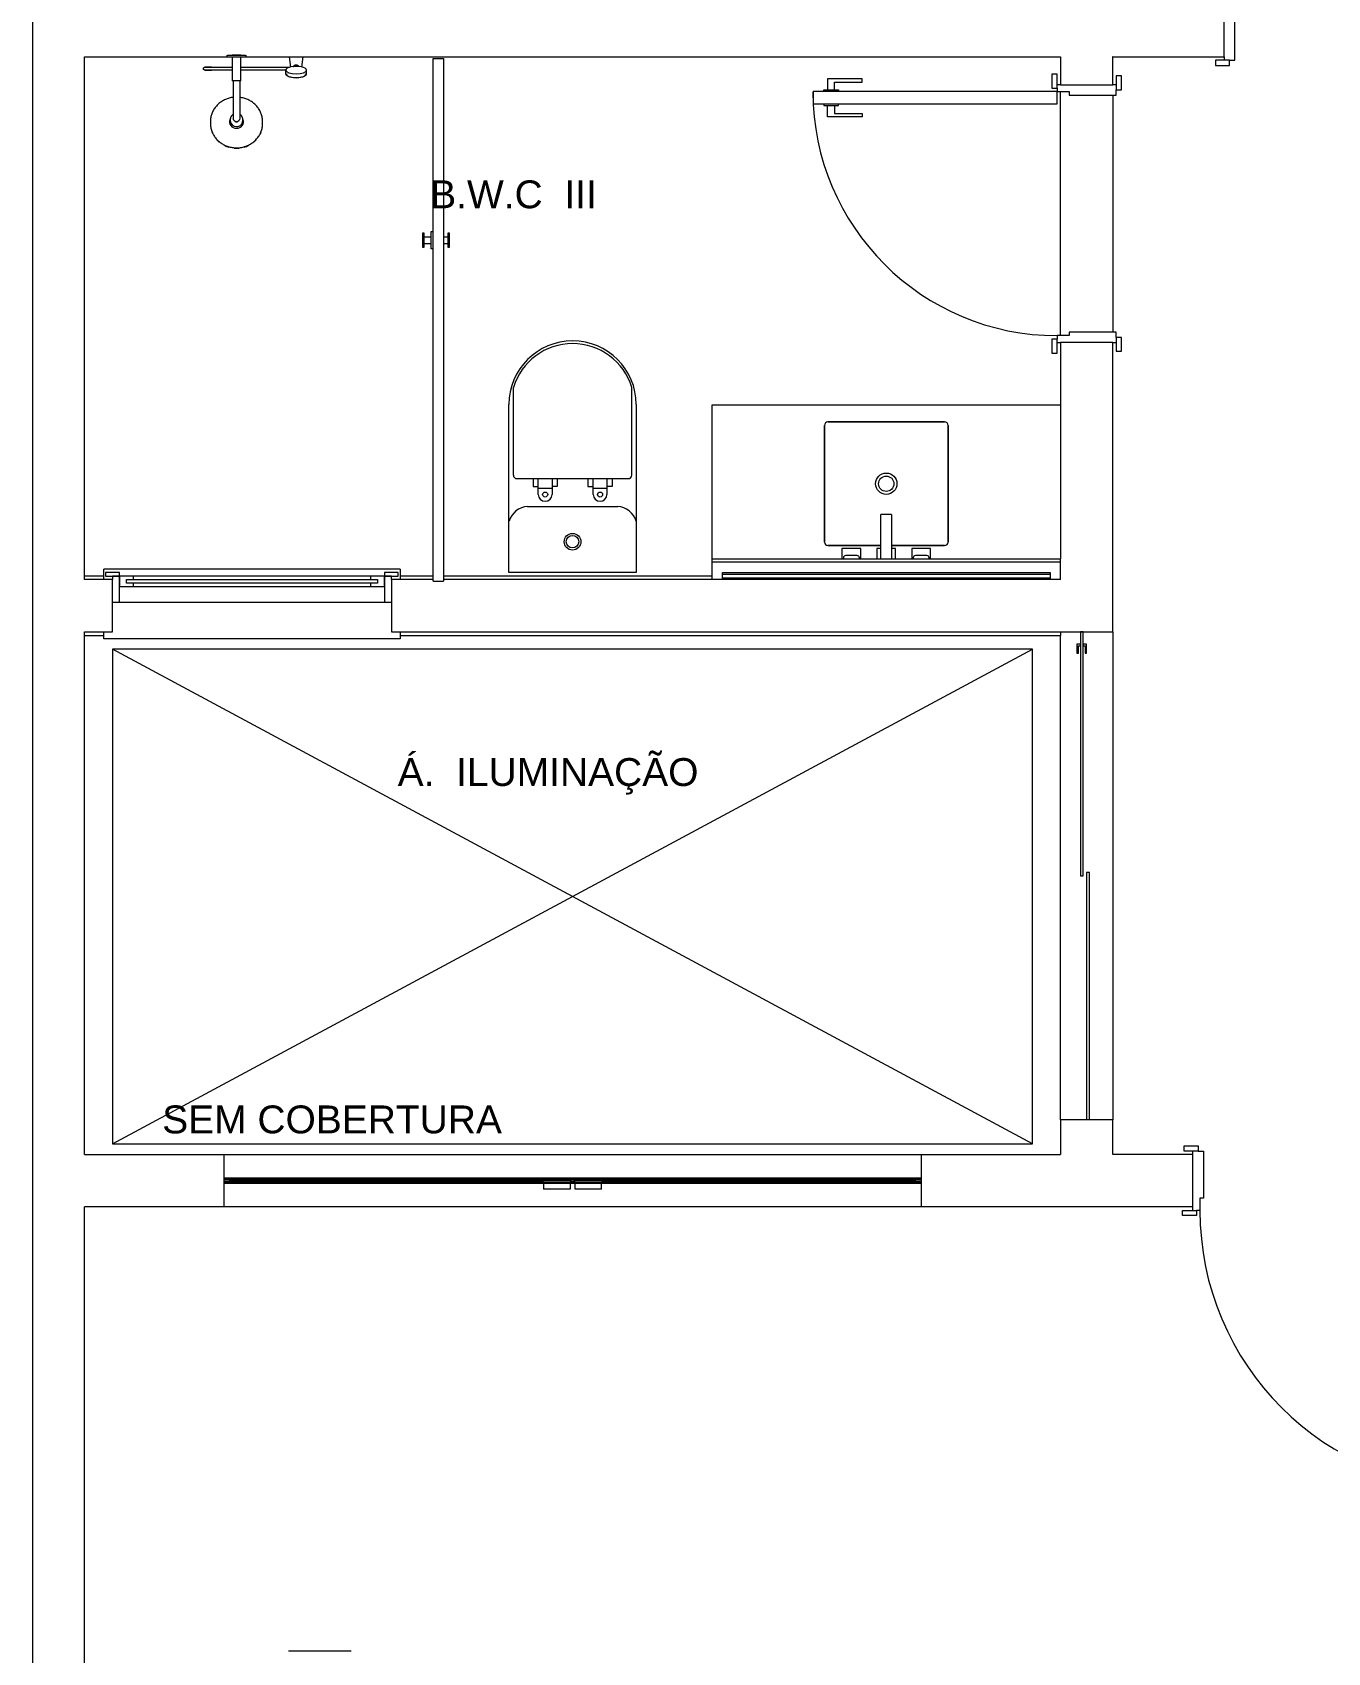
# Model space of a CAD drawing. Header units: millimetres. Extents: x 586.5 to 618.3, y 239.1 to 272.6.
# Drawn here: x 586.497 to 590.213, y 262.182 to 266.83 of the extents above; entities that cross this region are included whole.
import ezdxf

# ---------------------------------------------------------------- set-up
doc = ezdxf.new("R2010")
doc.units = ezdxf.units.MM
doc.header["$LTSCALE"] = 75
doc.linetypes.add('HIDDEN', pattern=[0.375, 0.25, -0.125])
for name, color, linetype, lineweight in [('A Arquitetura LRZ', 252, 'Continuous', 9), ('A Cumbuca LRZ', 254, 'HIDDEN', 9), ('A Esquadrias LRZ', 252, 'Continuous', 9), ('A Mobiliário LRZ', 253, 'Continuous', 9), ('A Projeção LRZ', 253, 'HIDDEN', 9)]:
    doc.layers.add(name, color=color, linetype=linetype, lineweight=lineweight)
doc.styles.add('R80', font='arial.ttf')

msp = doc.modelspace()

# ---------------------------------------------------------------- linework, layer by layer
at = {"layer": 'A Arquitetura LRZ'}
for p, q in [((586.4965, 272.5654), (586.4965, 240.1554)), ((589.9165, 266.7604), (589.9165, 266.9104)), ((586.6465, 265.2604), (586.6465, 266.7604)), ((586.6465, 266.7604), (587.056, 266.7604)), ((587.1084, 266.7604), (589.4465, 266.7604)), ((589.4465, 266.7604), (589.4465, 266.6804)), ((589.5965, 266.7604), (589.5955, 266.7604)), ((589.5965, 266.7604), (589.9165, 266.7604)), ((589.5965, 266.6804), (589.5965, 266.7604)), ((589.4465, 266.6804), (589.5965, 266.6804)), ((589.5965, 265.9404), (589.4465, 265.9404)), ((589.4465, 265.9404), (589.4465, 265.3204)), ((589.5965, 265.1104), (589.5965, 265.9404)), ((586.7015, 265.2704), (586.6465, 265.2704)), ((586.7265, 265.2604), (586.6465, 265.2604)), ((586.6465, 265.2604), (586.6465, 265.2594)), ((586.7265, 265.1104), (586.7265, 265.2604)), ((587.6465, 265.2604), (587.5265, 265.2604)), ((587.5265, 265.2604), (587.5265, 265.1104)), ((587.6465, 265.2704), (587.5515, 265.2704)), ((588.4465, 265.2704), (587.6765, 265.2704)), ((588.4465, 265.2604), (587.6765, 265.2604)), ((586.6465, 263.6104), (586.6465, 265.1104)), ((586.6465, 265.1104), (586.7265, 265.1104)), ((586.6465, 265.1004), (586.7015, 265.1004)), ((587.5265, 265.1104), (589.5965, 265.1104)), ((587.5515, 265.1004), (589.4465, 265.1004)), ((589.4465, 265.1114), (589.4465, 265.1104)), ((589.4465, 265.1104), (589.4465, 265.1004)), ((589.5965, 263.7104), (589.4465, 263.7104)), ((589.4465, 263.7104), (589.4465, 263.6104)), ((589.5965, 263.6104), (589.5965, 263.7104)), ((586.6465, 263.6104), (589.4465, 263.6104)), ((587.0465, 263.5434), (587.0465, 263.6104)), ((589.0465, 263.6104), (589.0465, 263.5434)), ((589.8265, 263.6104), (589.5965, 263.6104)), ((589.8265, 263.4604), (589.8265, 263.6104)), ((587.0465, 263.5354), (587.0465, 263.5394)), ((589.0465, 263.5394), (589.0465, 263.5354)), ((587.0465, 263.4604), (587.0465, 263.5274)), ((589.0465, 263.5274), (589.0465, 263.4604)), ((586.6465, 259.2604), (586.6465, 263.4604)), ((589.8265, 263.4604), (586.6465, 263.4604))]:
    msp.add_line(p, q, dxfattribs=at)
at = {"layer": 'A Esquadrias LRZ'}
for p, q in [((589.9465, 266.7504), (589.9465, 266.8854)), ((589.9315, 266.7504), (589.8915, 266.7504)), ((589.8915, 266.7504), (589.8915, 266.7354)), ((589.9165, 266.7604), (589.9165, 266.7504)), ((589.9315, 266.7354), (589.9315, 266.7504)), ((589.9315, 266.7504), (589.9465, 266.7504)), ((588.8773, 266.6973), (588.7783, 266.6973)), ((588.7783, 266.6973), (588.7783, 266.6655)), ((588.8773, 266.6879), (588.8773, 266.6973)), ((589.4365, 266.7104), (589.4215, 266.7104)), ((589.4215, 266.7104), (589.4215, 266.6704)), ((589.4365, 266.6704), (589.4365, 266.7104)), ((589.6215, 266.7054), (589.6065, 266.7054)), ((589.6065, 266.7054), (589.6065, 266.6654)), ((589.6215, 266.6654), (589.6215, 266.7054)), ((589.8915, 266.7354), (589.9315, 266.7354)), ((589.4365, 266.6604), (588.7365, 266.6604)), ((588.7365, 266.6604), (588.7365, 266.6254)), ((588.7673, 266.6604), (588.7673, 266.6655)), ((588.7673, 266.6655), (588.7883, 266.6655)), ((588.7883, 266.6655), (588.8093, 266.6655)), ((588.7983, 266.6655), (588.7983, 266.6879)), ((588.7983, 266.6879), (588.8773, 266.6879)), ((588.8093, 266.6655), (588.8093, 266.6604)), ((589.4215, 266.6704), (589.4365, 266.6704)), ((589.4465, 266.6804), (589.4365, 266.6804)), ((589.4365, 266.6704), (589.4365, 266.6604)), ((589.4365, 266.6254), (589.4365, 266.6604)), ((589.4365, 266.6604), (589.4715, 266.6604)), ((589.4465, 265.9604), (589.4465, 266.6604)), ((589.4715, 266.6604), (589.4715, 266.6504)), ((589.4715, 266.6504), (589.6065, 266.6504)), ((589.5965, 266.6504), (589.5965, 265.9704)), ((589.6065, 266.6804), (589.5969, 266.6804)), ((589.6065, 266.6654), (589.6215, 266.6654)), ((589.6065, 266.6504), (589.6065, 266.6654)), ((588.7365, 266.6254), (589.4365, 266.6254)), ((588.7673, 266.6254), (588.7673, 266.6203)), ((588.7673, 266.6203), (588.7883, 266.6203)), ((588.7783, 266.5885), (588.7783, 266.6203)), ((588.7883, 266.6203), (588.8093, 266.6203)), ((588.7983, 266.6203), (588.7983, 266.5979)), ((588.8093, 266.6203), (588.8093, 266.6254)), ((588.8773, 266.5885), (588.7783, 266.5885)), ((588.7983, 266.5979), (588.8773, 266.5979)), ((588.8773, 266.5979), (588.8773, 266.5885)), ((589.4715, 265.9604), (589.4365, 265.9604)), ((589.4365, 265.9604), (589.4365, 265.9504)), ((589.6065, 265.9704), (589.4715, 265.9704)), ((589.4715, 265.9704), (589.4715, 265.9604)), ((589.6065, 265.9554), (589.6065, 265.9704)), ((589.6215, 265.9554), (589.6065, 265.9554)), ((589.6065, 265.9554), (589.6065, 265.9154)), ((589.6215, 265.9154), (589.6215, 265.9554)), ((589.4215, 265.9504), (589.4215, 265.9104)), ((589.4365, 265.9504), (589.4215, 265.9504)), ((589.4215, 265.9104), (589.4365, 265.9104)), ((589.4365, 265.9104), (589.4365, 265.9504)), ((589.4365, 265.9404), (589.4465, 265.9404)), ((589.5969, 265.9404), (589.6065, 265.9404)), ((589.6065, 265.9154), (589.6215, 265.9154)), ((586.7465, 265.2804), (586.7065, 265.2804)), ((586.7065, 265.2804), (586.7065, 265.2704)), ((586.7065, 265.2704), (586.7465, 265.2704)), ((586.7265, 265.2704), (586.7265, 265.2604)), ((586.7465, 265.2704), (586.7265, 265.2704)), ((586.7465, 265.2704), (586.7465, 265.2804)), ((586.7465, 265.2704), (586.7465, 265.2404)), ((586.7865, 265.2704), (586.7465, 265.2704)), ((586.7465, 265.1954), (586.7465, 265.2704)), ((586.7665, 265.2504), (586.7665, 265.2604)), ((586.7665, 265.2604), (586.7865, 265.2604)), ((586.7865, 265.2604), (586.7865, 265.2704)), ((587.4665, 265.2704), (586.7865, 265.2704)), ((586.7865, 265.2604), (587.4665, 265.2604)), ((587.5065, 265.2704), (587.4665, 265.2704)), ((587.4665, 265.2704), (587.4665, 265.2604)), ((587.4665, 265.2604), (587.4865, 265.2604)), ((587.4865, 265.2604), (587.4865, 265.2504)), ((587.5465, 265.2804), (587.5065, 265.2804)), ((587.5065, 265.2804), (587.5065, 265.2704)), ((587.5065, 265.2404), (587.5065, 265.2704)), ((587.5265, 265.2704), (587.5065, 265.2704)), ((587.5065, 265.2704), (587.5065, 265.1954)), ((587.5065, 265.2704), (587.5465, 265.2704)), ((587.5265, 265.2604), (587.5265, 265.2704)), ((587.5465, 265.2704), (587.5465, 265.2804)), ((586.7465, 265.2404), (586.7865, 265.2404)), ((586.7865, 265.2504), (586.7665, 265.2504)), ((586.7865, 265.2404), (586.7865, 265.2504)), ((587.4665, 265.2504), (586.7865, 265.2504)), ((586.7865, 265.2404), (587.4665, 265.2404)), ((587.4865, 265.2504), (587.4665, 265.2504)), ((587.4665, 265.2504), (587.4665, 265.2404)), ((587.4665, 265.2404), (587.5065, 265.2404)), ((586.7265, 265.1954), (586.7465, 265.1954)), ((586.7465, 265.1954), (587.5065, 265.1954)), ((587.5065, 265.1954), (587.5265, 265.1954)), ((589.4465, 263.7104), (589.4465, 265.1004)), ((589.4935, 265.0754), (589.4935, 265.0493)), ((589.5035, 265.0754), (589.4935, 265.0754)), ((589.4978, 265.0493), (589.4978, 265.0706)), ((589.4978, 265.0706), (589.5035, 265.0706)), ((589.5035, 265.1104), (589.5035, 264.4104)), ((589.5115, 265.1104), (589.5035, 265.1104)), ((589.5035, 265.0706), (589.5035, 265.0754)), ((589.5115, 264.4104), (589.5115, 265.1104)), ((589.5215, 265.0754), (589.5115, 265.0754)), ((589.5115, 265.0754), (589.5115, 265.0706)), ((589.5115, 265.0706), (589.5173, 265.0706)), ((589.5173, 265.0706), (589.5173, 265.0493)), ((589.5215, 265.0493), (589.5215, 265.0754)), ((589.5965, 265.1104), (589.5965, 263.7104)), ((589.4935, 265.0493), (589.4978, 265.0493)), ((589.5173, 265.0493), (589.5215, 265.0493)), ((589.5215, 264.4204), (589.5215, 263.7104)), ((589.5295, 264.4204), (589.5215, 264.4204)), ((589.5295, 263.7104), (589.5295, 264.4204)), ((589.5035, 264.4104), (589.5115, 264.4104)), ((589.8015, 263.6204), (589.8015, 263.6354)), ((589.8015, 263.6354), (589.8415, 263.6354)), ((589.8415, 263.6354), (589.8415, 263.6204)), ((589.8415, 263.6204), (589.8015, 263.6204)), ((589.8265, 263.6104), (589.8265, 263.6204)), ((589.8415, 263.6204), (589.8565, 263.6204)), ((589.8565, 263.6204), (589.8565, 263.4854)), ((587.0465, 263.5414), (587.0465, 263.5434)), ((589.0465, 263.5434), (587.0465, 263.5434)), ((587.0465, 263.5394), (587.0465, 263.5414)), ((587.0465, 263.5414), (589.0465, 263.5414)), ((587.0615, 263.5394), (587.0465, 263.5394)), ((587.0465, 263.5314), (587.0465, 263.5354)), ((587.0465, 263.5354), (587.5965, 263.5354)), ((587.0615, 263.5414), (587.0615, 263.5394)), ((587.0615, 263.5394), (587.5415, 263.5394)), ((587.5415, 263.5354), (587.5415, 263.5394)), ((587.5415, 263.5394), (588.0415, 263.5394)), ((588.0415, 263.5354), (587.5415, 263.5354)), ((587.5965, 263.5354), (587.5965, 263.5314)), ((587.9635, 263.5414), (587.9635, 263.5394)), ((588.0395, 263.5404), (588.0395, 263.5414)), ((588.0395, 263.5404), (588.0535, 263.5404)), ((588.0395, 263.5394), (588.0395, 263.5404)), ((588.0415, 263.5394), (588.0395, 263.5394)), ((588.0395, 263.5354), (588.0415, 263.5354)), ((588.0395, 263.5344), (588.0395, 263.5354)), ((588.0415, 263.5354), (588.0415, 263.5394)), ((588.0415, 263.5394), (588.0415, 263.5354)), ((588.0515, 263.5354), (588.0515, 263.5394)), ((588.0515, 263.5394), (588.5515, 263.5394)), ((588.0515, 263.5394), (588.0515, 263.5354)), ((588.0535, 263.5394), (588.0515, 263.5394)), ((588.5515, 263.5354), (588.0515, 263.5354)), ((588.0515, 263.5354), (588.0535, 263.5354)), ((588.0535, 263.5404), (588.0535, 263.5414)), ((588.0535, 263.5404), (588.0535, 263.5394)), ((588.0535, 263.5354), (588.0535, 263.5344)), ((588.1295, 263.5394), (588.1295, 263.5414)), ((588.4965, 263.5314), (588.4965, 263.5354)), ((588.4965, 263.5354), (589.0465, 263.5354)), ((588.5515, 263.5394), (588.5515, 263.5354)), ((588.5515, 263.5394), (589.0315, 263.5394)), ((589.0315, 263.5394), (589.0315, 263.5414)), ((589.0465, 263.5394), (589.0315, 263.5394)), ((589.0465, 263.5434), (589.0465, 263.5414)), ((589.0465, 263.5414), (589.0465, 263.5394)), ((589.0465, 263.5354), (589.0465, 263.5314)), ((587.5965, 263.5314), (587.0465, 263.5314)), ((587.0465, 263.5294), (587.0465, 263.5314)), ((587.0465, 263.5314), (587.0615, 263.5314)), ((587.0465, 263.5274), (587.0465, 263.5294)), ((587.0465, 263.5294), (589.0465, 263.5294)), ((589.0465, 263.5274), (587.0465, 263.5274)), ((587.0615, 263.5314), (587.0615, 263.5294)), ((587.9635, 263.5314), (587.5965, 263.5314)), ((587.9635, 263.5314), (587.9635, 263.5294)), ((587.9635, 263.5314), (587.9685, 263.5314)), ((587.9635, 263.5274), (587.9635, 263.5114)), ((587.9685, 263.5114), (587.9635, 263.5114)), ((587.9685, 263.5314), (587.977, 263.5314)), ((587.977, 263.5114), (587.9685, 263.5114)), ((587.977, 263.5314), (588.0395, 263.5314)), ((588.0395, 263.5114), (587.977, 263.5114)), ((588.0535, 263.5344), (588.0395, 263.5344)), ((588.0535, 263.5314), (588.0395, 263.5314)), ((588.0395, 263.5314), (588.0395, 263.5294)), ((588.0395, 263.5274), (588.0395, 263.5114)), ((588.0535, 263.5314), (588.1161, 263.5314)), ((588.0535, 263.5294), (588.0535, 263.5314)), ((588.0535, 263.5114), (588.0535, 263.5274)), ((588.1161, 263.5114), (588.0535, 263.5114)), ((588.1161, 263.5314), (588.1246, 263.5314)), ((588.1246, 263.5114), (588.1161, 263.5114)), ((588.1246, 263.5314), (588.1295, 263.5314)), ((588.1295, 263.5114), (588.1246, 263.5114)), ((588.4965, 263.5314), (588.1295, 263.5314)), ((588.1295, 263.5294), (588.1295, 263.5314)), ((588.1295, 263.5114), (588.1295, 263.5274)), ((589.0465, 263.5314), (588.4965, 263.5314)), ((589.0315, 263.5294), (589.0315, 263.5314)), ((589.0315, 263.5314), (589.0465, 263.5314)), ((589.0465, 263.5314), (589.0465, 263.5294)), ((589.0465, 263.5294), (589.0465, 263.5274)), ((589.7965, 263.4504), (589.8365, 263.4504)), ((589.7965, 263.4354), (589.7965, 263.4504)), ((589.8265, 263.4504), (589.8265, 263.4604)), ((589.8365, 263.4504), (589.8365, 263.4354)), ((589.8465, 263.4504), (589.8365, 263.4504)), ((589.8465, 263.4854), (589.8465, 263.4504)), ((589.8565, 263.4854), (589.8465, 263.4854)), ((589.8365, 263.4354), (589.7965, 263.4354))]:
    msp.add_line(p, q, dxfattribs=at)
for centre, radius, start, end in [((589.4361, 266.6604), 0.7, 180.0368, 270.0368), ((590.6465, 263.45), 0.8, 179.9678, 269.9678)]:
    msp.add_arc(centre, radius, start, end, dxfattribs=at)
at = {"layer": 'A Mobiliário LRZ'}
for p, q in [((587.0547, 266.7654), (587.0547, 266.7604)), ((587.056, 266.7654), (587.0822, 266.7654)), ((587.056, 266.7604), (587.0822, 266.7604)), ((587.0697, 266.7664), (587.0697, 266.7654)), ((587.0697, 266.7664), (587.0822, 266.7664)), ((587.0697, 266.7604), (587.0697, 266.6914)), ((587.0822, 266.7664), (587.0947, 266.7664)), ((587.0822, 266.7654), (587.1084, 266.7654)), ((587.0822, 266.7604), (587.1084, 266.7604)), ((587.0947, 266.7654), (587.0947, 266.7664)), ((587.0947, 266.6914), (587.0947, 266.7604)), ((587.1097, 266.7604), (587.1097, 266.7654)), ((587.2328, 266.7604), (587.2369, 266.731)), ((587.2695, 266.7309), (587.2736, 266.7604)), ((587.6465, 266.7554), (587.6765, 266.7554)), ((587.6465, 265.2554), (587.6465, 266.7554)), ((587.6765, 266.7554), (587.6765, 265.2554)), ((586.9872, 266.727), (586.9873, 266.7272)), ((586.9872, 266.7268), (586.9872, 266.727)), ((586.9872, 266.7267), (586.9872, 266.7268)), ((586.9872, 266.7265), (586.9872, 266.7267)), ((586.9872, 266.7264), (586.9872, 266.7265)), ((586.9872, 266.7262), (586.9872, 266.7264)), ((586.9872, 266.726), (586.9872, 266.7262)), ((586.9872, 266.7259), (586.9872, 266.726)), ((586.9873, 266.7257), (586.9872, 266.7259)), ((586.9873, 266.7275), (586.9874, 266.7276)), ((586.9873, 266.7273), (586.9873, 266.7275)), ((586.9873, 266.7272), (586.9873, 266.7273)), ((586.9873, 266.7256), (586.9873, 266.7257)), ((586.9873, 266.7254), (586.9873, 266.7256)), ((586.9874, 266.7253), (586.9873, 266.7254)), ((586.9874, 266.7278), (586.9875, 266.7279)), ((586.9874, 266.7276), (586.9874, 266.7278)), ((586.9874, 266.7251), (586.9874, 266.7253)), ((586.9875, 266.725), (586.9874, 266.7251)), ((586.9875, 266.7279), (586.9876, 266.7281)), ((586.9875, 266.7248), (586.9875, 266.725)), ((586.9876, 266.7247), (586.9875, 266.7248)), ((586.9876, 266.7282), (586.9877, 266.7284)), ((586.9876, 266.7281), (586.9876, 266.7282)), ((586.9877, 266.7245), (586.9876, 266.7247)), ((586.9877, 266.7284), (586.9878, 266.7285)), ((586.9878, 266.7244), (586.9877, 266.7245)), ((586.9878, 266.7285), (586.9879, 266.7286)), ((586.9878, 266.7242), (586.9878, 266.7244)), ((586.9879, 266.7241), (586.9878, 266.7242)), ((586.9879, 266.7286), (586.988, 266.7288)), ((586.988, 266.724), (586.9879, 266.7241)), ((586.988, 266.7288), (586.9881, 266.7289)), ((586.9881, 266.7239), (586.988, 266.724)), ((586.9881, 266.7289), (586.9882, 266.729)), ((586.9882, 266.7237), (586.9881, 266.7239)), ((586.9882, 266.729), (586.9883, 266.7291)), ((586.9883, 266.7236), (586.9882, 266.7237)), ((586.9883, 266.7291), (586.9884, 266.7292)), ((586.9884, 266.7235), (586.9883, 266.7236)), ((586.9884, 266.7292), (586.9885, 266.7294)), ((586.9886, 266.7234), (586.9884, 266.7235)), ((586.9885, 266.7294), (586.9886, 266.7295)), ((586.9886, 266.7295), (586.9887, 266.7296)), ((586.9887, 266.7233), (586.9886, 266.7234)), ((586.9887, 266.7296), (586.9889, 266.7297)), ((586.9888, 266.7232), (586.9887, 266.7233)), ((586.9889, 266.7231), (586.9888, 266.7232)), ((586.9889, 266.7297), (586.989, 266.7297)), ((586.9891, 266.723), (586.9889, 266.7231)), ((586.989, 266.7297), (586.9891, 266.7298)), ((586.9891, 266.7298), (586.9893, 266.7299)), ((586.9892, 266.7229), (586.9891, 266.723)), ((586.9894, 266.7229), (586.9892, 266.7229)), ((586.9893, 266.7299), (586.9894, 266.73)), ((586.9894, 266.73), (586.9896, 266.7301)), ((586.9895, 266.7228), (586.9894, 266.7229)), ((586.9896, 266.7227), (586.9895, 266.7228)), ((586.9896, 266.7301), (586.9897, 266.7301)), ((586.9898, 266.7227), (586.9896, 266.7227)), ((586.9897, 266.7301), (586.9899, 266.7302)), ((586.9899, 266.7226), (586.9898, 266.7227)), ((586.9899, 266.7302), (586.99, 266.7302)), ((586.9901, 266.7226), (586.9899, 266.7226)), ((586.99, 266.7302), (586.9902, 266.7303)), ((586.9902, 266.7225), (586.9901, 266.7226)), ((586.9902, 266.7303), (586.9903, 266.7303)), ((586.9904, 266.7225), (586.9902, 266.7225)), ((586.9903, 266.7303), (586.9905, 266.7303)), ((586.9906, 266.7225), (586.9904, 266.7225)), ((586.9905, 266.7303), (586.9906, 266.7304)), ((586.9906, 266.7304), (586.9908, 266.7304)), ((586.9907, 266.7224), (586.9906, 266.7225)), ((586.9909, 266.7224), (586.9907, 266.7224)), ((586.9908, 266.7304), (586.991, 266.7304)), ((586.991, 266.7224), (586.9909, 266.7224)), ((586.991, 266.7304), (586.9911, 266.7304)), ((586.9912, 266.7224), (586.991, 266.7224)), ((586.9911, 266.7304), (586.9912, 266.7304)), ((586.9915, 266.7304), (586.9912, 266.7304)), ((586.9912, 266.7304), (586.9912, 266.7304)), ((586.9912, 266.7304), (586.9913, 266.7304)), ((586.9914, 266.7224), (586.9912, 266.7224)), ((586.9912, 266.7224), (586.9912, 266.7224)), ((586.9912, 266.7224), (586.9913, 266.7224)), ((586.9913, 266.7304), (586.9916, 266.7304)), ((586.9913, 266.7224), (586.9916, 266.7224)), ((586.9919, 266.7224), (586.9914, 266.7224)), ((586.9919, 266.7304), (586.9915, 266.7304)), ((586.9916, 266.7304), (586.9921, 266.7304)), ((586.9916, 266.7224), (586.9921, 266.7224)), ((586.9925, 266.7304), (586.9919, 266.7304)), ((586.9925, 266.7224), (586.9919, 266.7224)), ((586.9921, 266.7304), (586.9929, 266.7304)), ((586.9921, 266.7224), (586.9929, 266.7224)), ((586.9934, 266.7304), (586.9925, 266.7304)), ((586.9934, 266.7224), (586.9925, 266.7224)), ((586.9929, 266.7304), (586.9938, 266.7304)), ((586.9929, 266.7224), (586.9938, 266.7224)), ((586.9944, 266.7304), (586.9934, 266.7304)), ((586.9944, 266.7224), (586.9934, 266.7224)), ((586.9938, 266.7304), (586.995, 266.7304)), ((586.9938, 266.7224), (586.995, 266.7224)), ((586.9957, 266.7304), (586.9944, 266.7304)), ((586.9957, 266.7224), (586.9944, 266.7224)), ((586.995, 266.7304), (586.9963, 266.7304)), ((586.995, 266.7224), (586.9963, 266.7224)), ((586.9972, 266.7304), (586.9957, 266.7304)), ((586.9971, 266.7224), (586.9957, 266.7224)), ((586.9963, 266.7304), (586.9979, 266.7304)), ((586.9963, 266.7224), (586.9979, 266.7224)), ((586.9988, 266.7224), (586.9971, 266.7224)), ((586.9988, 266.7304), (586.9972, 266.7304)), ((586.9979, 266.7304), (586.9996, 266.7304)), ((586.9979, 266.7224), (586.9996, 266.7224)), ((587.0007, 266.7304), (586.9988, 266.7304)), ((587.0006, 266.7224), (586.9988, 266.7224)), ((586.9996, 266.7304), (587.0015, 266.7304)), ((586.9996, 266.7224), (587.0015, 266.7224)), ((587.0027, 266.7224), (587.0006, 266.7224)), ((587.0027, 266.7304), (587.0007, 266.7304)), ((587.0015, 266.7304), (587.0037, 266.7304)), ((587.0015, 266.7224), (587.0037, 266.7224)), ((587.005, 266.7304), (587.0027, 266.7304)), ((587.0049, 266.7224), (587.0027, 266.7224)), ((587.0037, 266.7304), (587.006, 266.7304)), ((587.0037, 266.7224), (587.006, 266.7224)), ((587.0073, 266.7224), (587.0049, 266.7224)), ((587.0074, 266.7304), (587.005, 266.7304)), ((587.006, 266.7304), (587.0085, 266.7304)), ((587.006, 266.7224), (587.0085, 266.7224)), ((587.0099, 266.7224), (587.0073, 266.7224)), ((587.01, 266.7304), (587.0074, 266.7304)), ((587.0085, 266.7304), (587.01, 266.7304)), ((587.0085, 266.7224), (587.01, 266.7224)), ((587.01, 266.7304), (587.0201, 266.7304)), ((587.0158, 266.7224), (587.01, 266.7224)), ((587.0254, 266.7224), (587.0158, 266.7224)), ((587.0201, 266.7304), (587.0294, 266.7304)), ((587.0344, 266.7224), (587.0254, 266.7224)), ((587.0294, 266.7304), (587.038, 266.7304)), ((587.0426, 266.7224), (587.0344, 266.7224)), ((587.038, 266.7304), (587.0459, 266.7304)), ((587.05, 266.7224), (587.0426, 266.7224)), ((587.0459, 266.7304), (587.053, 266.7304)), ((587.0567, 266.7224), (587.05, 266.7224)), ((587.053, 266.7304), (587.0594, 266.7304)), ((587.0626, 266.7224), (587.0567, 266.7224)), ((587.0594, 266.7304), (587.065, 266.7304)), ((587.0678, 266.7224), (587.0626, 266.7224)), ((587.065, 266.7304), (587.0697, 266.7304)), ((587.0697, 266.7224), (587.0678, 266.7224)), ((587.0697, 266.7264), (587.0697, 266.7264)), ((587.0947, 266.7264), (587.0947, 266.7264)), ((587.0976, 266.7224), (587.0947, 266.7224)), ((587.0948, 266.7304), (587.0999, 266.7304)), ((587.1027, 266.7224), (587.0976, 266.7224)), ((587.0999, 266.7304), (587.1051, 266.7304)), ((587.1079, 266.7224), (587.1027, 266.7224)), ((587.1051, 266.7304), (587.1103, 266.7304)), ((587.1131, 266.7224), (587.1079, 266.7224)), ((587.1103, 266.7304), (587.1155, 266.7304)), ((587.1184, 266.7224), (587.1131, 266.7224)), ((587.1155, 266.7304), (587.1208, 266.7304)), ((587.1236, 266.7224), (587.1184, 266.7224)), ((587.1208, 266.7304), (587.126, 266.7304)), ((587.1289, 266.7224), (587.1236, 266.7224)), ((587.126, 266.7304), (587.1313, 266.7304)), ((587.1341, 266.7224), (587.1289, 266.7224)), ((587.1313, 266.7304), (587.1365, 266.7304)), ((587.1393, 266.7224), (587.1341, 266.7224)), ((587.1365, 266.7304), (587.1417, 266.7304)), ((587.1445, 266.7224), (587.1393, 266.7224)), ((587.1417, 266.7304), (587.1468, 266.7304)), ((587.1496, 266.7224), (587.1445, 266.7224)), ((587.1468, 266.7304), (587.152, 266.7304)), ((587.1547, 266.7224), (587.1496, 266.7224)), ((587.152, 266.7304), (587.157, 266.7304)), ((587.1598, 266.7224), (587.1547, 266.7224)), ((587.157, 266.7304), (587.1621, 266.7304)), ((587.1647, 266.7224), (587.1598, 266.7224)), ((587.1621, 266.7304), (587.167, 266.7304)), ((587.1697, 266.7224), (587.1647, 266.7224)), ((587.167, 266.7304), (587.1719, 266.7304)), ((587.1745, 266.7224), (587.1697, 266.7224)), ((587.1719, 266.7304), (587.1767, 266.7304)), ((587.1793, 266.7224), (587.1745, 266.7224)), ((587.1767, 266.7304), (587.1814, 266.7304)), ((587.1839, 266.7224), (587.1793, 266.7224)), ((587.1814, 266.7304), (587.1861, 266.7304)), ((587.1885, 266.7224), (587.1839, 266.7224)), ((587.1861, 266.7304), (587.1906, 266.7304)), ((587.193, 266.7224), (587.1885, 266.7224)), ((587.1906, 266.7304), (587.195, 266.7304)), ((587.1973, 266.7224), (587.193, 266.7224)), ((587.195, 266.7304), (587.1993, 266.7304)), ((587.2016, 266.7224), (587.1973, 266.7224)), ((587.1993, 266.7304), (587.2035, 266.7304)), ((587.2057, 266.7224), (587.2016, 266.7224)), ((587.2035, 266.7304), (587.2075, 266.7304)), ((587.2096, 266.7224), (587.2057, 266.7224)), ((587.2075, 266.7304), (587.2114, 266.7304)), ((587.2135, 266.7224), (587.2096, 266.7224)), ((587.2114, 266.7304), (587.2152, 266.7304)), ((587.2172, 266.7224), (587.2135, 266.7224)), ((587.2152, 266.7304), (587.2188, 266.7304)), ((587.2207, 266.7224), (587.2172, 266.7224)), ((587.2188, 266.7304), (587.2223, 266.7304)), ((587.2233, 266.7224), (587.2207, 266.7224)), ((587.2223, 266.7304), (587.2256, 266.7304)), ((587.2232, 266.722), (587.2232, 266.7118)), ((587.2256, 266.7304), (587.2287, 266.7304)), ((587.2262, 266.7118), (587.2262, 266.7099)), ((587.2287, 266.7304), (587.2317, 266.7304)), ((587.2317, 266.7304), (587.2345, 266.7304)), ((587.2452, 266.7326), (587.245, 266.7323)), ((587.2455, 266.7329), (587.2452, 266.7326)), ((587.2458, 266.7332), (587.2455, 266.7329)), ((587.246, 266.7335), (587.2458, 266.7332)), ((587.2463, 266.7338), (587.246, 266.7335)), ((587.2466, 266.7341), (587.2463, 266.7338)), ((587.2469, 266.7343), (587.2466, 266.7341)), ((587.2473, 266.7346), (587.2469, 266.7343)), ((587.2476, 266.7348), (587.2473, 266.7346)), ((587.2479, 266.735), (587.2476, 266.7348)), ((587.2483, 266.7352), (587.2479, 266.735)), ((587.2486, 266.7354), (587.2483, 266.7352)), ((587.249, 266.7356), (587.2486, 266.7354)), ((587.2494, 266.7357), (587.249, 266.7356)), ((587.2497, 266.7359), (587.2494, 266.7357)), ((587.2501, 266.736), (587.2497, 266.7359)), ((587.2505, 266.7361), (587.2501, 266.736)), ((587.2509, 266.7362), (587.2505, 266.7361)), ((587.2513, 266.7363), (587.2509, 266.7362)), ((587.2517, 266.7364), (587.2513, 266.7363)), ((587.2521, 266.7364), (587.2517, 266.7364)), ((587.2525, 266.7365), (587.2521, 266.7364)), ((587.2529, 266.7365), (587.2525, 266.7365)), ((587.2533, 266.7365), (587.2529, 266.7365)), ((587.2537, 266.7365), (587.2533, 266.7365)), ((587.2541, 266.7365), (587.2537, 266.7365)), ((587.2545, 266.7364), (587.2541, 266.7365)), ((587.2549, 266.7364), (587.2545, 266.7364)), ((587.2553, 266.7363), (587.2549, 266.7364)), ((587.2557, 266.7362), (587.2553, 266.7363)), ((587.2561, 266.7361), (587.2557, 266.7362)), ((587.2565, 266.736), (587.2561, 266.7361)), ((587.2569, 266.7358), (587.2565, 266.736)), ((587.2572, 266.7357), (587.2569, 266.7358)), ((587.2576, 266.7355), (587.2572, 266.7357)), ((587.258, 266.7353), (587.2576, 266.7355)), ((587.2583, 266.7351), (587.258, 266.7353)), ((587.2587, 266.7349), (587.2583, 266.7351)), ((587.259, 266.7347), (587.2587, 266.7349)), ((587.2593, 266.7344), (587.259, 266.7347)), ((587.2596, 266.7342), (587.2593, 266.7344)), ((587.2599, 266.7339), (587.2596, 266.7342)), ((587.2602, 266.7336), (587.2599, 266.7339)), ((587.2605, 266.7334), (587.2602, 266.7336)), ((587.2608, 266.7331), (587.2605, 266.7334)), ((587.2611, 266.7328), (587.2608, 266.7331)), ((587.2613, 266.7324), (587.2611, 266.7328)), ((587.2802, 266.7099), (587.2802, 266.7118)), ((587.2832, 266.7118), (587.2832, 266.722)), ((587.0822, 266.6914), (587.0697, 266.6914)), ((587.0722, 266.6914), (587.0722, 266.648)), ((587.0947, 266.6914), (587.0822, 266.6914)), ((587.0922, 266.648), (587.0922, 266.6914)), ((587.0147, 266.6048), (587.0134, 266.6023)), ((587.0161, 266.6074), (587.0147, 266.6048)), ((587.0175, 266.6098), (587.0161, 266.6074)), ((587.0191, 266.6122), (587.0175, 266.6098)), ((587.0208, 266.6146), (587.0191, 266.6122)), ((587.0225, 266.6169), (587.0208, 266.6146)), ((587.0244, 266.6191), (587.0225, 266.6169)), ((587.0264, 266.6212), (587.0244, 266.6191)), ((587.0284, 266.6233), (587.0264, 266.6212)), ((587.0306, 266.6252), (587.0284, 266.6233)), ((587.0328, 266.6271), (587.0306, 266.6252)), ((587.0351, 266.629), (587.0328, 266.6271)), ((587.0374, 266.6307), (587.0351, 266.629)), ((587.0399, 266.6323), (587.0374, 266.6307)), ((587.0424, 266.6339), (587.0399, 266.6323)), ((587.045, 266.6353), (587.0424, 266.6339)), ((587.0476, 266.6367), (587.045, 266.6353)), ((587.0503, 266.6379), (587.0476, 266.6367)), ((587.053, 266.6391), (587.0503, 266.6379)), ((587.0558, 266.6401), (587.053, 266.6391)), ((587.0586, 266.6411), (587.0558, 266.6401)), ((587.0615, 266.6419), (587.0586, 266.6411)), ((587.0644, 266.6426), (587.0615, 266.6419)), ((587.0673, 266.6432), (587.0644, 266.6426)), ((587.0703, 266.6437), (587.0673, 266.6432)), ((587.0722, 266.644), (587.0703, 266.6437)), ((587.0722, 266.648), (587.0722, 266.6457)), ((587.0722, 266.6457), (587.0722, 266.6435)), ((587.0722, 266.6435), (587.0722, 266.6413)), ((587.0722, 266.6413), (587.0722, 266.639)), ((587.0722, 266.639), (587.0722, 266.6368)), ((587.0722, 266.6368), (587.0722, 266.6347)), ((587.0722, 266.6347), (587.0722, 266.6325)), ((587.0722, 266.6325), (587.0722, 266.6303)), ((587.0722, 266.6303), (587.0722, 266.6282)), ((587.0722, 266.6282), (587.0722, 266.6262)), ((587.0722, 266.6262), (587.0722, 266.6241)), ((587.0722, 266.6241), (587.0722, 266.6221)), ((587.0722, 266.6221), (587.0722, 266.6201)), ((587.0722, 266.6201), (587.0722, 266.6182)), ((587.0722, 266.6182), (587.0722, 266.6163)), ((587.0722, 266.6163), (587.0722, 266.6145)), ((587.0722, 266.6145), (587.0722, 266.6128)), ((587.0722, 266.6128), (587.0722, 266.611)), ((587.0722, 266.611), (587.0722, 266.6094)), ((587.0722, 266.6094), (587.0722, 266.6078)), ((587.0722, 266.6078), (587.0722, 266.6063)), ((587.0722, 266.6063), (587.0722, 266.6048)), ((587.0722, 266.6048), (587.0722, 266.6034)), ((587.0722, 266.6034), (587.0722, 266.6021)), ((587.0922, 266.6467), (587.0922, 266.648)), ((587.0922, 266.6445), (587.0922, 266.6467)), ((587.0922, 266.6423), (587.0922, 266.6445)), ((587.0949, 266.6436), (587.0922, 266.644)), ((587.0922, 266.6401), (587.0922, 266.6423)), ((587.0922, 266.6378), (587.0922, 266.6401)), ((587.0922, 266.6356), (587.0922, 266.6378)), ((587.0922, 266.6335), (587.0922, 266.6356)), ((587.0922, 266.6313), (587.0922, 266.6335)), ((587.0922, 266.6292), (587.0922, 266.6313)), ((587.0922, 266.6271), (587.0922, 266.6292)), ((587.0922, 266.625), (587.0922, 266.6271)), ((587.0922, 266.623), (587.0922, 266.625)), ((587.0922, 266.621), (587.0922, 266.623)), ((587.0922, 266.6191), (587.0922, 266.621)), ((587.0922, 266.6172), (587.0922, 266.6191)), ((587.0922, 266.6153), (587.0922, 266.6172)), ((587.0922, 266.6136), (587.0922, 266.6153)), ((587.0922, 266.6118), (587.0922, 266.6136)), ((587.0922, 266.6101), (587.0922, 266.6118)), ((587.0922, 266.6085), (587.0922, 266.6101)), ((587.0922, 266.607), (587.0922, 266.6085)), ((587.0922, 266.6055), (587.0922, 266.607)), ((587.0922, 266.604), (587.0922, 266.6055)), ((587.0922, 266.6027), (587.0922, 266.604)), ((587.0979, 266.6431), (587.0949, 266.6436)), ((587.1008, 266.6424), (587.0979, 266.6431)), ((587.1037, 266.6417), (587.1008, 266.6424)), ((587.1065, 266.6408), (587.1037, 266.6417)), ((587.1094, 266.6398), (587.1065, 266.6408)), ((587.1121, 266.6388), (587.1094, 266.6398)), ((587.1149, 266.6376), (587.1121, 266.6388)), ((587.1175, 266.6363), (587.1149, 266.6376)), ((587.1201, 266.6349), (587.1175, 266.6363)), ((587.1227, 266.6335), (587.1201, 266.6349)), ((587.1252, 266.6319), (587.1227, 266.6335)), ((587.1276, 266.6302), (587.1252, 266.6319)), ((587.13, 266.6285), (587.1276, 266.6302)), ((587.1322, 266.6266), (587.13, 266.6285)), ((587.1344, 266.6247), (587.1322, 266.6266)), ((587.1365, 266.6227), (587.1344, 266.6247)), ((587.1386, 266.6206), (587.1365, 266.6227)), ((587.1405, 266.6185), (587.1386, 266.6206)), ((587.1423, 266.6162), (587.1405, 266.6185)), ((587.1441, 266.6139), (587.1423, 266.6162)), ((587.1457, 266.6116), (587.1441, 266.6139)), ((587.1473, 266.6092), (587.1457, 266.6116)), ((587.1487, 266.6067), (587.1473, 266.6092)), ((587.15, 266.6042), (587.1487, 266.6067)), ((587.1513, 266.6016), (587.15, 266.6042)), ((587.0073, 266.5777), (587.0072, 266.5749)), ((587.0072, 266.5749), (587.0072, 266.5741)), ((587.0072, 266.5741), (587.0072, 266.5696)), ((587.0072, 266.5696), (587.0073, 266.5668)), ((587.0072, 266.5693), (587.0072, 266.5686)), ((587.0075, 266.5805), (587.0073, 266.5777)), ((587.0073, 266.5668), (587.0074, 266.564)), ((587.0074, 266.564), (587.0077, 266.5612)), ((587.0078, 266.5833), (587.0075, 266.5805)), ((587.0077, 266.5612), (587.0082, 266.5584)), ((587.0083, 266.5861), (587.0078, 266.5833)), ((587.0082, 266.5584), (587.0087, 266.5556)), ((587.0089, 266.5889), (587.0083, 266.5861)), ((587.0096, 266.5916), (587.0089, 266.5889)), ((587.0104, 266.5943), (587.0096, 266.5916)), ((587.0113, 266.597), (587.0104, 266.5943)), ((587.0123, 266.5997), (587.0113, 266.597)), ((587.0134, 266.6023), (587.0123, 266.5997)), ((587.0644, 266.5825), (587.0643, 266.5818)), ((587.0643, 266.5818), (587.0643, 266.5811)), ((587.0643, 266.5811), (587.0643, 266.5809)), ((587.0643, 266.5809), (587.0643, 266.5768)), ((587.0645, 266.5831), (587.0644, 266.5825)), ((587.0646, 266.5838), (587.0645, 266.5831)), ((587.0647, 266.5845), (587.0646, 266.5838)), ((587.0649, 266.5851), (587.0647, 266.5845)), ((587.0651, 266.5858), (587.0649, 266.5851)), ((587.0653, 266.5864), (587.0651, 266.5858)), ((587.0655, 266.5871), (587.0653, 266.5864)), ((587.0658, 266.5877), (587.0655, 266.5871)), ((587.0661, 266.5883), (587.0658, 266.5877)), ((587.0664, 266.5889), (587.0661, 266.5883)), ((587.0668, 266.5895), (587.0664, 266.5889)), ((587.0672, 266.5901), (587.0668, 266.5895)), ((587.0676, 266.5906), (587.0672, 266.5901)), ((587.068, 266.5912), (587.0676, 266.5906)), ((587.0684, 266.5917), (587.068, 266.5912)), ((587.0689, 266.5922), (587.0684, 266.5917)), ((587.0694, 266.5927), (587.0689, 266.5922)), ((587.0699, 266.5932), (587.0694, 266.5927)), ((587.0704, 266.5936), (587.0699, 266.5932)), ((587.071, 266.5941), (587.0704, 266.5936)), ((587.0715, 266.5945), (587.071, 266.5941)), ((587.0721, 266.5949), (587.0715, 266.5945)), ((587.0722, 266.6021), (587.0722, 266.6008)), ((587.0722, 266.6008), (587.0722, 266.5997)), ((587.0722, 266.5997), (587.0722, 266.5986)), ((587.0722, 266.5986), (587.0722, 266.5976)), ((587.0722, 266.5976), (587.0722, 266.5966)), ((587.0722, 266.5966), (587.0722, 266.5958)), ((587.0722, 266.5958), (587.0722, 266.5953)), ((587.0722, 266.5953), (587.0722, 266.5843)), ((587.0922, 266.6014), (587.0922, 266.6027)), ((587.0922, 266.6002), (587.0922, 266.6014)), ((587.0922, 266.5991), (587.0922, 266.6002)), ((587.0922, 266.598), (587.0922, 266.5991)), ((587.0922, 266.597), (587.0922, 266.598)), ((587.0922, 266.5962), (587.0922, 266.597)), ((587.0922, 266.5953), (587.0922, 266.5962)), ((587.0922, 266.5843), (587.0922, 266.5953)), ((587.093, 266.5944), (587.0924, 266.5948)), ((587.0936, 266.594), (587.093, 266.5944)), ((587.0941, 266.5935), (587.0936, 266.594)), ((587.0946, 266.5931), (587.0941, 266.5935)), ((587.0951, 266.5926), (587.0946, 266.5931)), ((587.0956, 266.5921), (587.0951, 266.5926)), ((587.0961, 266.5916), (587.0956, 266.5921)), ((587.0965, 266.591), (587.0961, 266.5916)), ((587.097, 266.5905), (587.0965, 266.591)), ((587.0973, 266.5899), (587.097, 266.5905)), ((587.0977, 266.5893), (587.0973, 266.5899)), ((587.0981, 266.5888), (587.0977, 266.5893)), ((587.0984, 266.5881), (587.0981, 266.5888)), ((587.0987, 266.5875), (587.0984, 266.5881)), ((587.0989, 266.5869), (587.0987, 266.5875)), ((587.0992, 266.5863), (587.0989, 266.5869)), ((587.0994, 266.5856), (587.0992, 266.5863)), ((587.0996, 266.585), (587.0994, 266.5856)), ((587.0997, 266.5843), (587.0996, 266.585)), ((587.0999, 266.5836), (587.0997, 266.5843)), ((587.1, 266.583), (587.0999, 266.5836)), ((587.1, 266.5823), (587.1, 266.583)), ((587.1001, 266.5816), (587.1, 266.5823)), ((587.1001, 266.5809), (587.1001, 266.5816)), ((587.1001, 266.5768), (587.1001, 266.5809)), ((587.1524, 266.599), (587.1513, 266.6016)), ((587.1534, 266.5963), (587.1524, 266.599)), ((587.1543, 266.5936), (587.1534, 266.5963)), ((587.155, 266.5909), (587.1543, 266.5936)), ((587.1557, 266.5881), (587.155, 266.5909)), ((587.1555, 266.5549), (587.1561, 266.5576)), ((587.1562, 266.5853), (587.1557, 266.5881)), ((587.1561, 266.5576), (587.1566, 266.5604)), ((587.1567, 266.5825), (587.1562, 266.5853)), ((587.1566, 266.5604), (587.1569, 266.5632)), ((587.157, 266.5797), (587.1567, 266.5825)), ((587.1569, 266.5632), (587.1571, 266.5661)), ((587.1571, 266.5769), (587.157, 266.5797)), ((587.1572, 266.5741), (587.1571, 266.5769)), ((587.1571, 266.5661), (587.1572, 266.5689)), ((587.1572, 266.5696), (587.1572, 266.5741)), ((587.1572, 266.5689), (587.1572, 266.5696)), ((587.1572, 266.5686), (587.1572, 266.5693)), ((587.0087, 266.5556), (587.0094, 266.5529)), ((587.0094, 266.5529), (587.0101, 266.5501)), ((587.0101, 266.5501), (587.011, 266.5474)), ((587.011, 266.5474), (587.012, 266.5448)), ((587.012, 266.5448), (587.0131, 266.5422)), ((587.0131, 266.5422), (587.0144, 266.5396)), ((587.0144, 266.5396), (587.0157, 266.5371)), ((587.0157, 266.5371), (587.0171, 266.5346)), ((587.0171, 266.5346), (587.0187, 266.5322)), ((587.0187, 266.5322), (587.0203, 266.5298)), ((587.0203, 266.5298), (587.0221, 266.5275)), ((587.0221, 266.5275), (587.0239, 266.5253)), ((587.0239, 266.5253), (587.0258, 266.5231)), ((587.0258, 266.5231), (587.0279, 266.521)), ((587.0279, 266.521), (587.03, 266.519)), ((587.03, 266.519), (587.0322, 266.5171)), ((587.0322, 266.5171), (587.0344, 266.5153)), ((587.0344, 266.5153), (587.0368, 266.5135)), ((587.0368, 266.5135), (587.0392, 266.5118)), ((587.0392, 266.5118), (587.0417, 266.5103)), ((587.122, 266.5099), (587.1245, 266.5114)), ((587.1245, 266.5114), (587.127, 266.5131)), ((587.127, 266.5131), (587.1293, 266.5148)), ((587.1293, 266.5148), (587.1316, 266.5166)), ((587.1316, 266.5166), (587.1338, 266.5185)), ((587.1338, 266.5185), (587.136, 266.5205)), ((587.136, 266.5205), (587.138, 266.5225)), ((587.138, 266.5225), (587.14, 266.5247)), ((587.14, 266.5247), (587.1419, 266.5269)), ((587.1419, 266.5269), (587.1436, 266.5292)), ((587.1436, 266.5292), (587.1453, 266.5315)), ((587.1453, 266.5315), (587.1469, 266.5339)), ((587.1469, 266.5339), (587.1483, 266.5364)), ((587.1483, 266.5364), (587.1497, 266.5389)), ((587.1497, 266.5389), (587.151, 266.5415)), ((587.151, 266.5415), (587.1521, 266.5441)), ((587.1521, 266.5441), (587.1531, 266.5467)), ((587.1531, 266.5467), (587.154, 266.5494)), ((587.154, 266.5494), (587.1548, 266.5521)), ((587.1548, 266.5521), (587.1555, 266.5549)), ((587.0417, 266.5103), (587.0443, 266.5088)), ((587.0443, 266.5088), (587.0469, 266.5074)), ((587.0469, 266.5074), (587.0495, 266.5061)), ((587.0495, 266.5061), (587.0523, 266.505)), ((587.0523, 266.505), (587.055, 266.5039)), ((587.055, 266.5039), (587.0579, 266.5029)), ((587.0579, 266.5029), (587.0607, 266.5021)), ((587.0607, 266.5021), (587.0636, 266.5013)), ((587.0636, 266.5013), (587.0665, 266.5007)), ((587.0665, 266.5007), (587.0695, 266.5001)), ((587.0695, 266.5001), (587.0724, 266.4997)), ((587.0724, 266.4997), (587.0754, 266.4994)), ((587.0754, 266.4994), (587.0784, 266.4992)), ((587.0784, 266.4992), (587.0814, 266.4991)), ((587.0814, 266.4991), (587.0822, 266.4991)), ((587.0822, 266.4991), (587.0852, 266.4992)), ((587.0852, 266.4992), (587.0882, 266.4993)), ((587.0882, 266.4993), (587.0912, 266.4996)), ((587.0912, 266.4996), (587.0941, 266.5)), ((587.0941, 266.5), (587.0971, 266.5005)), ((587.0971, 266.5005), (587.1, 266.5011)), ((587.1, 266.5011), (587.1029, 266.5019)), ((587.1029, 266.5019), (587.1058, 266.5027)), ((587.1058, 266.5027), (587.1086, 266.5036)), ((587.1086, 266.5036), (587.1114, 266.5047)), ((587.1114, 266.5047), (587.1141, 266.5058)), ((587.1141, 266.5058), (587.1168, 266.5071)), ((587.1168, 266.5071), (587.1194, 266.5084)), ((587.1194, 266.5084), (587.122, 266.5099)), ((587.6205, 266.2541), (587.6155, 266.2541)), ((587.6155, 266.2541), (587.6155, 266.2141)), ((587.6205, 266.2141), (587.6205, 266.2541)), ((587.6205, 266.2441), (587.6405, 266.2441)), ((587.6405, 266.2091), (587.6405, 266.2591)), ((587.6405, 266.2591), (587.6465, 266.2591)), ((587.6765, 266.2441), (587.6885, 266.2441)), ((587.6935, 266.2541), (587.6885, 266.2541)), ((587.6885, 266.2541), (587.6885, 266.2141)), ((587.6935, 266.2141), (587.6935, 266.2541)), ((587.6155, 266.2141), (587.6205, 266.2141)), ((587.6405, 266.2241), (587.6205, 266.2241)), ((587.6465, 266.2091), (587.6405, 266.2091)), ((587.6885, 266.2241), (587.6765, 266.2241)), ((587.6885, 266.2141), (587.6935, 266.2141)), ((587.8765, 265.5604), (587.8765, 265.8117)), ((588.2165, 265.5604), (588.2165, 265.8117)), ((587.864, 265.2804), (587.864, 265.7628)), ((588.229, 265.7628), (588.229, 265.2804)), ((589.4465, 265.7604), (588.4465, 265.7604)), ((588.4465, 265.7604), (588.4465, 265.3204)), ((588.769, 265.7029), (588.769, 265.3679)), ((588.769, 265.3679), (588.769, 265.7029)), ((589.114, 265.7129), (588.779, 265.7129)), ((588.779, 265.7129), (589.114, 265.7129)), ((589.124, 265.3679), (589.124, 265.7029)), ((589.124, 265.7029), (589.124, 265.3679)), ((587.887, 265.55), (588.2061, 265.55)), ((587.9331, 265.55), (587.9331, 265.5277)), ((587.9481, 265.505), (587.9481, 265.55)), ((587.9875, 265.55), (587.9875, 265.505)), ((588.0025, 265.55), (588.0025, 265.5277)), ((588.0906, 265.55), (588.0906, 265.5277)), ((588.1056, 265.505), (588.1056, 265.55)), ((588.145, 265.55), (588.145, 265.505)), ((588.16, 265.55), (588.16, 265.5277)), ((587.9331, 265.5277), (587.9481, 265.5277)), ((587.9875, 265.5217), (587.9481, 265.5217)), ((588.0025, 265.5277), (587.9875, 265.5277)), ((588.0906, 265.5277), (588.1056, 265.5277)), ((588.145, 265.5217), (588.1056, 265.5217)), ((588.16, 265.5277), (588.145, 265.5277)), ((587.9172, 265.4704), (588.1759, 265.4704)), ((588.9312, 265.4386), (588.9312, 265.4472)), ((588.9618, 265.4472), (588.9312, 265.4472)), ((588.9618, 265.4472), (588.9618, 265.4386)), ((588.9312, 265.3202), (588.9312, 265.4386)), ((588.9618, 265.4386), (588.9618, 265.3202)), ((588.779, 265.3579), (588.9312, 265.3579)), ((588.9312, 265.3579), (588.779, 265.3579)), ((588.8735, 265.3499), (588.8195, 265.3499)), ((588.8195, 265.3499), (588.8195, 265.3204)), ((588.8735, 265.3204), (588.8735, 265.3499)), ((588.9312, 265.3498), (588.9195, 265.3498)), ((588.9195, 265.3498), (588.9195, 265.3204)), ((588.9618, 265.3579), (589.114, 265.3579)), ((589.114, 265.3579), (588.9618, 265.3579)), ((588.9735, 265.3498), (588.9618, 265.3498)), ((588.9735, 265.3204), (588.9735, 265.3498)), ((589.0735, 265.3499), (589.0195, 265.3499)), ((589.0195, 265.3499), (589.0195, 265.3204)), ((589.0735, 265.3204), (589.0735, 265.3499)), ((588.4465, 265.3204), (589.4465, 265.3204)), ((588.4465, 265.3204), (588.4465, 265.3104)), ((588.4465, 265.3104), (588.4465, 265.2604)), ((589.4465, 265.3104), (588.4465, 265.3104)), ((588.8627, 265.3296), (588.8304, 265.3296)), ((589.0627, 265.3296), (589.0304, 265.3296)), ((589.4465, 265.3104), (589.4465, 265.3204)), ((589.4465, 265.2604), (589.4465, 265.3104)), ((586.7015, 265.2604), (586.7015, 265.2904)), ((587.5515, 265.2904), (586.7015, 265.2904)), ((587.5515, 265.2904), (587.5515, 265.2604)), ((587.6465, 265.2554), (587.6765, 265.2554)), ((588.229, 265.2804), (587.864, 265.2804)), ((588.4765, 265.2604), (588.4465, 265.2604)), ((588.4765, 265.2604), (588.4765, 265.2804)), ((588.4765, 265.2804), (589.4165, 265.2804)), ((589.4165, 265.2754), (588.4765, 265.2754)), ((588.4765, 265.2654), (589.4165, 265.2654)), ((589.4165, 265.2604), (588.4765, 265.2604)), ((589.4165, 265.2804), (589.4165, 265.2604)), ((589.4465, 265.2604), (589.4165, 265.2604)), ((586.7015, 265.0904), (586.7015, 265.1104)), ((587.5515, 265.0904), (586.7015, 265.0904)), ((587.5515, 265.1104), (587.5515, 265.0904)), ((587.4115, 262.1854), (587.2315, 262.1854))]:
    msp.add_line(p, q, dxfattribs=at)
for centre, radius in [((588.9465, 265.5354), 0.0306), ((588.9465, 265.5354), 0.022), ((587.9678, 265.5045), 0.00719), ((588.1253, 265.5045), 0.00719), ((588.0463, 265.369), 0.0239), ((588.0463, 265.369), 0.0179)]:
    msp.add_circle(centre, radius, dxfattribs=at)
for centre, radius, start, end in [((588.0465, 265.7628), 0.1825, 0, 180), ((588.0465, 265.7597), 0.1778, 17.022, 162.978), ((588.779, 265.7029), 0.00999, 90, 180), ((588.779, 265.7029), 0.00999, 90, 180), ((589.114, 265.7029), 0.00999, 0, 90), ((589.114, 265.7029), 0.00999, 0, 90), ((587.887, 265.5604), 0.0104, 180, 270), ((588.2061, 265.5604), 0.0104, 270, 0), ((587.9678, 265.505), 0.0197, 180, 0), ((588.1253, 265.505), 0.0197, 180, 0), ((587.9216, 265.4104), 0.0601, 94.185, 163.0321), ((588.1715, 265.4104), 0.0601, 16.9679, 85.815), ((588.779, 265.3679), 0.00999, 180, 270), ((588.779, 265.3679), 0.00999, 180, 270), ((589.114, 265.3679), 0.00999, 270, 0), ((589.114, 265.3679), 0.00999, 270, 0), ((588.8304, 265.3229), 0.00668, 90.5794, 180.0073), ((588.8304, 265.3229), 0.00668, 179.9927, 201.978), ((588.8627, 265.3229), 0.00668, 359.9927, 89.4206), ((588.8627, 265.3229), 0.00668, 338.0231, 0.0073), ((589.0304, 265.3229), 0.00668, 90.5794, 180.0073), ((589.0304, 265.3229), 0.00668, 179.9927, 201.9769), ((589.0627, 265.3229), 0.00668, 359.9927, 89.4206), ((589.0627, 265.3229), 0.00668, 338.0231, 0.0073)]:
    msp.add_arc(centre, radius, start, end, dxfattribs=at)
for centre, major_axis, ratio, start_param, end_param in [((587.2532, 266.722), (0.03, 0), 0.358368, 0, 3.141593), ((587.2532, 266.722), (0.03, 0), 0.358368, 3.141593, 6.283185), ((587.2532, 266.7118), (-0.03, 0), 0.358368, 0, 3.141593), ((587.2532, 266.7099), (0.027, 0), 0.358368, 3.665191, 5.759587), ((587.0822, 266.5693), (0.075, 0), 0.939693, 3.141593, 3.188452), ((587.0822, 266.5686), (0.075, 0), 0.939693, 3.141593, 3.183995), ((587.0822, 266.5744), (0.0204, 0), 0.939693, 2.807407, 4.712389), ((587.0822, 266.5744), (0.0204, 0), 0.939693, 2.696214, 2.786638), ((587.0822, 266.5768), (0.0179, 0), 0.939693, 3.141593, 4.712389), ((587.0822, 266.5843), (0.01, 0), 0.939693, 3.141593, 4.712389), ((587.0822, 266.5813), (0.00812, 0), 0.939693, 3.665191, 3.770951), ((587.0822, 266.5813), (-0.00812, 0), 0.939693, 1.055583, 1.570796), ((587.0822, 266.5843), (-0.01, 0), 0.939693, 1.570796, 3.141593), ((587.0822, 266.5744), (0.0204, 0), 0.939693, 4.712389, 6.617371), ((587.0822, 266.5768), (-0.0179, 0), 0.939693, 1.570796, 3.141593), ((587.0822, 266.5813), (0.00812, 0), 0.939693, 4.712389, 5.227603), ((587.0822, 266.5813), (0.00812, 0), 0.939693, 5.653827, 5.759587), ((587.0822, 266.5686), (0.075, 0), 0.939693, 6.271428, 6.283185), ((587.0822, 266.5686), (0.075, 0), 0.939693, 3.48157, 3.582504), ((587.0822, 266.5693), (0.075, 0), 0.939693, 3.483993, 3.553932), ((587.0822, 266.5686), (0.075, 0), 0.939693, 3.865961, 3.992228), ((587.0822, 266.5693), (0.075, 0), 0.939693, 3.891622, 3.941467), ((587.0822, 266.5686), (0.075, 0), 0.939693, 5.419098, 5.560431), ((587.0822, 266.5693), (0.075, 0), 0.939693, 5.475969, 5.522596), ((587.0822, 266.5693), (0.075, 0), 0.939693, 5.860961, 5.941055), ((587.0822, 266.5686), (0.075, 0), 0.939693, 5.860961, 5.94402), ((587.0822, 266.5686), (0.075, 0), 0.939693, 4.240593, 4.419664), ((587.0822, 266.5693), (0.075, 0), 0.939693, 4.296917, 4.344218), ((587.0822, 266.5686), (0.075, 0), 0.939693, 4.619375, 4.712389), ((587.0822, 266.5693), (0.075, 0), 0.939693, 4.687392, 4.712389), ((587.0822, 266.5693), (-0.075, 0), 0.939693, 1.570796, 1.595797), ((587.0822, 266.5686), (-0.075, 0), 0.939693, 1.570796, 1.669708), ((587.0822, 266.5686), (0.075, 0), 0.939693, 5.013114, 5.184246), ((587.0822, 266.5693), (0.075, 0), 0.939693, 5.083623, 5.131527)]:
    msp.add_ellipse(centre, major_axis=major_axis, ratio=ratio, start_param=start_param, end_param=end_param, dxfattribs=at)
for points, knots in [([(587.2452, 266.7326), (587.2454, 266.7328), (587.2456, 266.7331), (587.246, 266.7335), (587.2464, 266.7338), (587.2468, 266.7342), (587.2472, 266.7345), (587.2477, 266.7349), (587.2481, 266.7352), (587.2488, 266.7355), (587.2497, 266.7359), (587.2512, 266.7364), (587.2524, 266.7365), (587.2532, 266.7365)], [-0.5714286, -0.5714286, -0.5714286, -0.5714286, -0.5357143, -0.5, -0.4642857, -0.4285714, -0.3928571, -0.3571429, -0.3214286, -0.2857143, -0.2142857, -0.1428571, 0, 0, 0, 0]), ([(587.2532, 266.7365), (587.254, 266.7365), (587.2552, 266.7364), (587.2567, 266.7359), (587.2576, 266.7355), (587.2583, 266.7352), (587.2587, 266.7349), (587.2592, 266.7345), (587.2596, 266.7342), (587.26, 266.7338), (587.2604, 266.7335), (587.2608, 266.7331), (587.261, 266.7328), (587.2612, 266.7326)], [-1, -1, -1, -1, -0.8571429, -0.7857143, -0.7142857, -0.6785714, -0.6428571, -0.6071429, -0.5714286, -0.5357143, -0.5, -0.4642857, -0.4285714, -0.4285714, -0.4285714, -0.4285714])]:
    msp.add_open_spline(points, degree=3, knots=knots, dxfattribs=at)
at = {"layer": 'A Projeção LRZ'}
for p, q in [((589.3665, 265.0611), (586.7265, 265.0611)), ((586.7265, 265.0611), (586.7265, 263.6411)), ((589.3665, 263.6411), (586.7265, 265.0611)), ((586.7265, 263.6411), (589.3665, 265.0611)), ((589.3665, 263.6411), (589.3665, 265.0611)), ((586.7265, 263.6411), (589.3665, 263.6411))]:
    msp.add_line(p, q, dxfattribs=at)

# ---------------------------------------------------------------- texts
at = {"layer": 'A Cumbuca LRZ', "style": 'R80'}
for s, p in [('B.W.C  III', (587.638, 266.3258)), ('Á.  ILUMINAÇÃO', (587.5446, 264.6682)), ('SEM COBERTURA', (586.869, 263.6715))]:
    msp.add_text(s, height=0.08, dxfattribs=at).set_placement(p)

doc.saveas('drawing.dxf')
